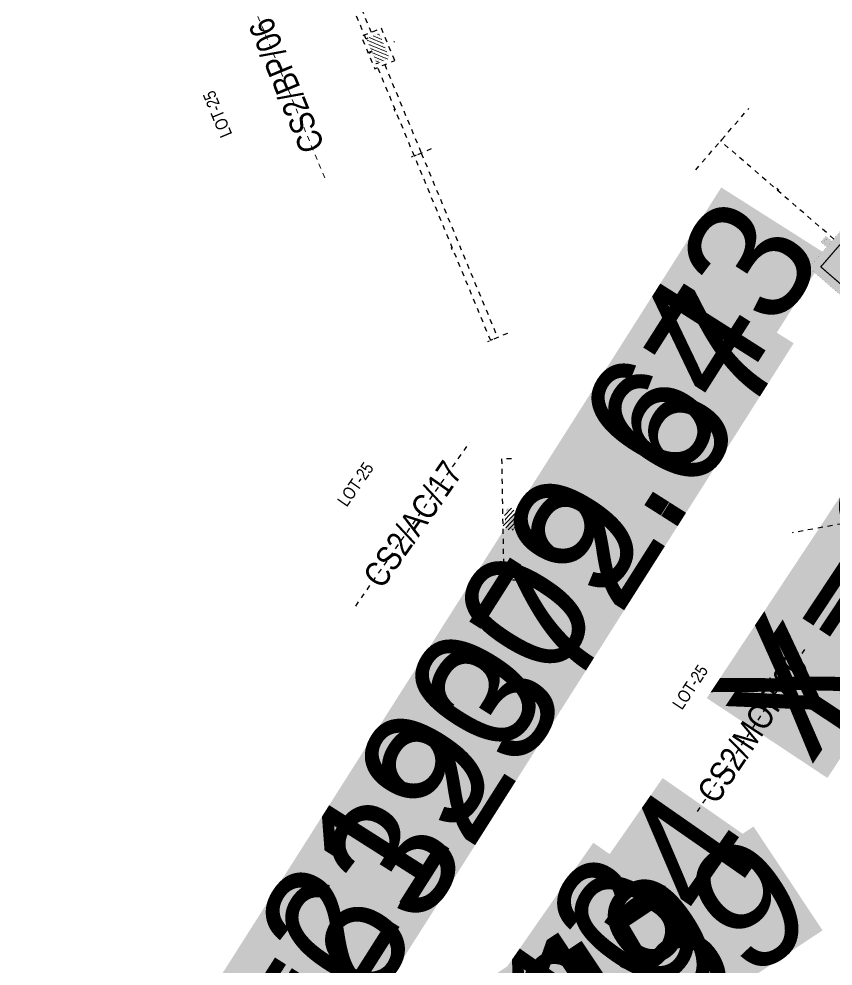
# Model space of a CAD drawing. Extents: x 218857 to 219044, y 632203 to 632441.
# Drawn here: x 219004.18 to 219020.5, y 632377 to 632395.98 of the extents above; entities that cross this region are included whole.
import ezdxf
from ezdxf.enums import TextEntityAlignment as Align

# ---------------------------------------------------------------- set-up
doc = ezdxf.new("R2018")
doc.units = 0
doc.header["$MEASUREMENT"] = 0
doc.linetypes.add('ACAD_ISO03W100', pattern=[30, 12, -18])
doc.linetypes.add('TRAZOS', pattern=[19.049999999999997, 12.7, -6.35])
doc.layers.get('0').update_dxf_attribs({"color": 4})
doc.layers.get('Defpoints').update_dxf_attribs({"color": 3, "lineweight": 30})
doc.layers.add('PC_T7200_002_SG-GRAL-HIDDEN DATA', color=150, linetype='TRAZOS', true_color=0x007fff, plot=False)
for name, color, linetype, true_color in [('PC_T7200_522_SG-LOT 25-AXLE COUNTER', 7, 'Continuous', 0xff0002), ('PC_T7200_523_SG-LOT 25-POINT MACHINE', 7, 'Continuous', 0xff0003), ('PC_T7200_536_SG-LOT 25-BEACON BTZP-5252 PASIVAS', 7, 'Continuous', 0x0000fa)]:
    doc.layers.add(name, color=color, linetype=linetype, true_color=true_color)
doc.styles.add('ARIAL NARROW', font='ARIALN.TTF')
doc.styles.get("Standard").update_dxf_attribs({"font": 'arial.ttf'})
doc.dimstyles.new('1-10', dxfattribs={"dimscale": 10, "dimtxt": 0.0018, "dimasz": 0.001, "dimexe": 0.0005, "dimexo": 0.0005, "dimgap": 0.0008, "dimtad": 1, "dimzin": 1, "dimtxsty": 'ARIAL NARROW', "dimblk": 'ARCHTICK', "dimcen": 0.0015, "dimdle": 0.0005, "dimclrd": 256, "dimclre": 256, "dimclrt": 256, "dimazin": 0, "dimtfac": 1, "dimtmove": 0, "dimatfit": 3, "dimfxl": 0.004, "dimfxlon": 1, "dimtfill": 2, "dimtfillclr": 255, "dimlwd": -1, "dimlwe": -1, "dimarcsym": 0})
pattern_1 = [(45, (0, 0), (-0.04490128060534577, 0.04490128060534577), [])]

# ---------------------------------------------------------------- blocks, each defined once
blk = doc.blocks.new('_ArchTick')
at = {"color": 0, "linetype": 'ByBlock', "const_width": 0.15}
blk.add_lwpolyline([(-0.5, -0.5), (0.5, 0.5)], dxfattribs=at)
blk = doc.blocks.new('*D17')
at = {"layer": 'Defpoints', "color": 0, "linetype": 'TRAZOS', "ltscale": 0.005, "transparency": 16777216}
for p in [(-3.850000000006659, 0.1792081035105957), (-3.850000000006659, 0.1376971458810131), (-0.8500000000276775, 0.1376971458810131)]:
    blk.add_point(p, dxfattribs=at)
at = {"layer": 'PC_T7200_002_SG-GRAL-HIDDEN DATA', "ltscale": 0.005, "transparency": 16777216}
for p, q in [((-0.8450000000276775, 0.1376971458810131), (-3.855000000006659, 0.1376971458810131)), ((-3.850000000006659, 0.1742081035105957), (-3.850000000006659, 0.1326971458810131)), ((-0.8500000000276775, 0.1376971458810131), (-0.8500000000276775, 0.1426971458810131))]:
    blk.add_line(p, q, dxfattribs=at)
at = {"layer": 'PC_T7200_002_SG-GRAL-HIDDEN DATA', "linetype": 'TRAZOS', "ltscale": 0.005, "transparency": 16777216, "xscale": 0.01, "yscale": 0.01, "zscale": 0.01, "rotation": 180}
blk.add_blockref('_ArchTick', (-3.850000000006659, 0.1376971458810131), dxfattribs=at)
at = {"layer": 'PC_T7200_002_SG-GRAL-HIDDEN DATA', "linetype": 'TRAZOS', "ltscale": 0.005, "transparency": 16777216, "xscale": 0.01, "yscale": 0.01, "zscale": 0.01}
blk.add_blockref('_ArchTick', (-0.8500000000276775, 0.1376971458810131), dxfattribs=at)
at = {"layer": 'PC_T7200_002_SG-GRAL-HIDDEN DATA', "linetype": 'TRAZOS', "ltscale": 0.005, "transparency": 16777216, "insert": (-2.350000000017168, 0.1565143355126638), "char_height": 0.018, "attachment_point": 5, "style": 'ARIAL NARROW', "bg_fill": 1, "box_fill_scale": 1.25, "bg_fill_color": 255, "bg_fill_transparency": 0}
blk.add_mtext('3,00', dxfattribs=at)
blk = doc.blocks.new('*U58')
at = {"style": 'ARIAL NARROW'}
for tag, height, flags, p in [('AT016', 0.25, 9, (-0.3973097113304178, 5.810324349221553)), ('AT015', 0.25, 9, (-0.3973097113463384, 5.410324349221554)), ('AT008', 0.25, 9, (-0.3973097113622597, 5.010324349221554)), ('AT004', 0.25, 9, (-0.3973097113781801, 4.610324349221555)), ('AT000', 0.25, 8, (-0.397309711394101, 4.210324349221553)), ('AT003', 0.25, 8, (-0.3973097114100218, 3.810324349221555)), ('AT001', 0.4999999999999999, 8, (-0.3973533447473593, 2.310324349221556)), ('GIS01', 0.25, 9, (-0.3973533447286586, 1.610324349221556)), ('GIS02', 0.25, 9, (-0.3973533447445794, 1.210324349221557)), ('GIS03', 0.25, 9, (-0.3973533447605003, 0.8103243492215565)), ('GIS04', 0.25, 9, (-0.397353344776421, 0.410324349221557)), ('GIS05', 0.25, 9, (-0.3973533447923417, 0.01032434922155672)), ('GIS06', 0.25, 9, (-0.3973533448082626, -0.3896756507784427)), ('GIS07', 0.25, 9, (-0.3973533448241834, -0.7896756507784432)), ('GIS08', 0.25, 9, (-0.3973533448401041, -1.189675650778442)), ('GIS09', 0.25, 9, (-0.3973533448560249, -1.589675650778443)), ('GIS10', 0.25, 9, (-0.3973533448719456, -1.989675650778443))]:
    blk.add_attdef(tag, text='', height=height, rotation=359.9999999977196, dxfattribs=dict(at, flags=flags)).set_placement(p, align=Align.MIDDLE_CENTER)
at = {"lineweight": 30, "flags": 104}
for tag, p in [('X=INSERTIONPOINT', (-5.388356778273135, 3.444857091575733)), ('Y=INSERTIONPOINT', (-5.388144613430087, 3.044857091575723))]:
    blk.add_attdef(tag, text='', height=0.25, dxfattribs=at).set_placement(p, align=Align.MIDDLE_CENTER)
at = {"style": 'ARIAL NARROW', "flags": 9}
for tag, rotation, p in [('AT006', 359.9999999977196, (2.602646655299203, 2.310324349102151)), ('AT005', 359.9999999977196, (5.602646655299203, 2.310324348982745)), ('AT007', 314.9999999977194, (8.391035002947518, 2.310324348871762))]:
    blk.add_attdef(tag, text='', height=0.25, rotation=rotation, dxfattribs=at).set_placement(p, align=Align.MIDDLE_LEFT)
blk = doc.blocks.new('*U66')
at = {"style": 'ARIAL NARROW'}
for tag, height, flags, p in [('AT016', 0.25, 9, (2.262087891713287, 1.362128510994557)), ('AT015', 0.25, 9, (2.262087891695103, 0.9621285109945572)), ('AT008', 0.25, 9, (2.262087891676919, 0.5621285109945569)), ('AT004', 0.25, 9, (2.262087891658735, 0.1621285109945574)), ('AT000', 0.25, 8, (2.262087891640552, -0.2378714890054434)), ('AT003', 0.25, 8, (2.262087891622368, -0.6378714890054427)), ('AT001', 0.5, 8, (2.262044258276544, -2.137871489005441)), ('GIS01', 0.25, 9, (2.262044258291284, -2.837871489005441)), ('GIS02', 0.25, 9, (2.2620442582731, -3.23787148900544)), ('GIS03', 0.25, 9, (2.262044258254917, -3.637871489005438)), ('GIS04', 0.25, 9, (2.262044258236733, -4.037871489005441)), ('GIS05', 0.25, 9, (2.262044258218549, -4.437871489005441)), ('GIS06', 0.25, 9, (2.262044258200365, -4.837871489005438)), ('GIS07', 0.25, 9, (2.262044258182181, -5.23787148900544)), ('GIS08', 0.25, 9, (2.262044258163997, -5.63787148900544)), ('GIS09', 0.25, 9, (2.262044258145814, -6.037871489005441)), ('GIS10', 0.25, 9, (2.26204425812763, -6.437871489005441))]:
    blk.add_attdef(tag, text='', height=height, rotation=359.9999999973954, dxfattribs=dict(at, flags=flags)).set_placement(p, align=Align.MIDDLE_CENTER)
at = {"lineweight": 30, "flags": 104}
for tag, p in [('X=INSERTIONPOINT', (-2.728959175242814, -1.003338746623027)), ('Y=INSERTIONPOINT', (-2.728747010402029, -1.403338746623037))]:
    blk.add_attdef(tag, text='', height=0.25, dxfattribs=at).set_placement(p, align=Align.MIDDLE_CENTER)
at = {"style": 'ARIAL NARROW', "flags": 9}
for tag, rotation, p in [('AT006', 359.9999999973954, (5.262044258323106, -2.137871489141819)), ('AT005', 359.9999999973954, (8.262044258323106, -2.137871489278198)), ('AT007', 314.9999999973953, (11.05043260597142, -2.137871489404957))]:
    blk.add_attdef(tag, text='', height=0.25, rotation=rotation, dxfattribs=at).set_placement(p, align=Align.MIDDLE_LEFT)
blk = doc.blocks.new('*D9')
at = {"layer": 'Defpoints', "color": 0, "linetype": 'TRAZOS', "ltscale": 0.005, "transparency": 16777216}
for p in [(-1.220024815875804, 0.05799999999999272), (-1.220024815875804, 0.05799999999999272), (-0.2200000000011642, 0.05799999999999272)]:
    blk.add_point(p, dxfattribs=at)
at = {"layer": 'PC_T7200_002_SG-GRAL-HIDDEN DATA', "ltscale": 0.005, "transparency": 16777216}
for p, q in [((-0.2150000000011641, 0.05799999999999272), (-1.225024815875804, 0.05799999999999272)), ((-1.220024815875804, 0.05799999999999273), (-1.220024815875804, 0.06299999999999273)), ((-0.2200000000011642, 0.05799999999999273), (-0.2200000000011642, 0.06299999999999273))]:
    blk.add_line(p, q, dxfattribs=at)
at = {"layer": 'PC_T7200_002_SG-GRAL-HIDDEN DATA', "linetype": 'TRAZOS', "ltscale": 0.005, "transparency": 16777216, "xscale": 0.01, "yscale": 0.01, "zscale": 0.01, "rotation": 180}
blk.add_blockref('_ArchTick', (-1.220024815875804, 0.05799999999999272), dxfattribs=at)
at = {"layer": 'PC_T7200_002_SG-GRAL-HIDDEN DATA', "linetype": 'TRAZOS', "ltscale": 0.005, "transparency": 16777216, "xscale": 0.01, "yscale": 0.01, "zscale": 0.01}
blk.add_blockref('_ArchTick', (-0.2200000000011642, 0.05799999999999272), dxfattribs=at)
at = {"layer": 'PC_T7200_002_SG-GRAL-HIDDEN DATA', "linetype": 'TRAZOS', "ltscale": 0.005, "transparency": 16777216, "insert": (-0.7200124079384841, 0.07681718963164347), "char_height": 0.018, "attachment_point": 5, "style": 'ARIAL NARROW', "bg_fill": 1, "box_fill_scale": 1.1, "bg_fill_color": 255, "bg_fill_transparency": 0}
blk.add_mtext('1,00', dxfattribs=at)
blk = doc.blocks.new('*D10')
at = {"layer": 'Defpoints', "color": 0, "linetype": 'TRAZOS', "ltscale": 0.005, "transparency": 16777216}
for p in [(0.2200000000011642, 0.05799999999999272), (1.219975184124195, 0.05799999999999107), (1.219975184124195, 0.05799999999999107)]:
    blk.add_point(p, dxfattribs=at)
at = {"layer": 'PC_T7200_002_SG-GRAL-HIDDEN DATA', "ltscale": 0.005, "transparency": 16777216}
for p, q in [((0.2150000000011641, 0.05799999999999107), (1.224975184124195, 0.05799999999999107)), ((0.2200000000011642, 0.05799999999999438), (0.2200000000011642, 0.06299999999999438)), ((1.219975184124195, 0.05799999999999107), (1.219975184124195, 0.06299999999999106))]:
    blk.add_line(p, q, dxfattribs=at)
at = {"layer": 'PC_T7200_002_SG-GRAL-HIDDEN DATA', "linetype": 'TRAZOS', "ltscale": 0.005, "transparency": 16777216, "xscale": 0.01, "yscale": 0.01, "zscale": 0.01, "rotation": 180}
blk.add_blockref('_ArchTick', (0.2200000000011642, 0.05799999999999107), dxfattribs=at)
at = {"layer": 'PC_T7200_002_SG-GRAL-HIDDEN DATA', "linetype": 'TRAZOS', "ltscale": 0.005, "transparency": 16777216, "xscale": 0.01, "yscale": 0.01, "zscale": 0.01}
blk.add_blockref('_ArchTick', (1.219975184124195, 0.05799999999999107), dxfattribs=at)
at = {"layer": 'PC_T7200_002_SG-GRAL-HIDDEN DATA', "linetype": 'TRAZOS', "ltscale": 0.005, "transparency": 16777216, "insert": (0.7199875920626797, 0.07681718963164182), "char_height": 0.018, "attachment_point": 5, "style": 'ARIAL NARROW', "bg_fill": 1, "box_fill_scale": 1.1, "bg_fill_color": 255, "bg_fill_transparency": 0}
blk.add_mtext('1,00', dxfattribs=at)
blk = doc.blocks.new('*D22')
at = {"layer": 'Defpoints', "color": 0, "linetype": 'TRAZOS', "ltscale": 0.005, "transparency": 16777216}
for p in [(-6.269999999999982, 0), (-2.269999999999982, 0.15), (-2.269999999999982, 0)]:
    blk.add_point(p, dxfattribs=at)
at = {"layer": 'PC_T7200_002_SG-GRAL-HIDDEN DATA', "ltscale": 0.005, "transparency": 16777216}
for p, q in [((-6.274999999999982, 0.15), (-2.264999999999982, 0.15)), ((-6.269999999999982, 0.11), (-6.269999999999982, 0.155)), ((-2.269999999999982, 0.11), (-2.269999999999982, 0.155))]:
    blk.add_line(p, q, dxfattribs=at)
at = {"layer": 'PC_T7200_002_SG-GRAL-HIDDEN DATA', "linetype": 'TRAZOS', "ltscale": 0.005, "transparency": 16777216, "xscale": 0.01, "yscale": 0.01, "zscale": 0.01, "rotation": 180}
blk.add_blockref('_ArchTick', (-6.269999999999982, 0.15), dxfattribs=at)
at = {"layer": 'PC_T7200_002_SG-GRAL-HIDDEN DATA', "linetype": 'TRAZOS', "ltscale": 0.005, "transparency": 16777216, "xscale": 0.01, "yscale": 0.01, "zscale": 0.01}
blk.add_blockref('_ArchTick', (-2.269999999999982, 0.15), dxfattribs=at)
at = {"layer": 'PC_T7200_002_SG-GRAL-HIDDEN DATA', "linetype": 'TRAZOS', "ltscale": 0.005, "transparency": 16777216, "insert": (-4.269999999999982, 0.1688171896316507), "char_height": 0.018, "attachment_point": 5, "style": 'ARIAL NARROW', "bg_fill": 1, "box_fill_scale": 1.1, "bg_fill_color": 255, "bg_fill_transparency": 0}
blk.add_mtext('4,00', dxfattribs=at)
blk = doc.blocks.new('*D24')
at = {"layer": 'Defpoints', "color": 0, "linetype": 'TRAZOS', "ltscale": 0.005, "transparency": 16777216}
for p in [(-2.269999999999982, 0), (-0.269999999999925, 0.15), (-0.269999999999925, 0)]:
    blk.add_point(p, dxfattribs=at)
at = {"layer": 'PC_T7200_002_SG-GRAL-HIDDEN DATA', "ltscale": 0.005, "transparency": 16777216}
for p, q in [((-2.274999999999982, 0.15), (-0.264999999999925, 0.15)), ((-2.269999999999982, 0.11), (-2.269999999999982, 0.155)), ((-0.269999999999925, 0.11), (-0.269999999999925, 0.155))]:
    blk.add_line(p, q, dxfattribs=at)
at = {"layer": 'PC_T7200_002_SG-GRAL-HIDDEN DATA', "linetype": 'TRAZOS', "ltscale": 0.005, "transparency": 16777216, "xscale": 0.01, "yscale": 0.01, "zscale": 0.01, "rotation": 180}
blk.add_blockref('_ArchTick', (-2.269999999999982, 0.15), dxfattribs=at)
at = {"layer": 'PC_T7200_002_SG-GRAL-HIDDEN DATA', "linetype": 'TRAZOS', "ltscale": 0.005, "transparency": 16777216, "xscale": 0.01, "yscale": 0.01, "zscale": 0.01}
blk.add_blockref('_ArchTick', (-0.269999999999925, 0.15), dxfattribs=at)
at = {"layer": 'PC_T7200_002_SG-GRAL-HIDDEN DATA', "linetype": 'TRAZOS', "ltscale": 0.005, "transparency": 16777216, "insert": (-1.269999999999953, 0.1688171896316507), "char_height": 0.018, "attachment_point": 5, "style": 'ARIAL NARROW', "bg_fill": 1, "box_fill_scale": 1.1, "bg_fill_color": 255, "bg_fill_transparency": 0}
blk.add_mtext('2,00', dxfattribs=at)
blk = doc.blocks.new('*D25')
at = {"layer": 'Defpoints', "color": 0, "linetype": 'TRAZOS', "ltscale": 0.005, "transparency": 16777216}
for p in [(0.2700000000000387, 0), (2.269999999999982, 0.15), (2.269999999999982, 0)]:
    blk.add_point(p, dxfattribs=at)
at = {"layer": 'PC_T7200_002_SG-GRAL-HIDDEN DATA', "ltscale": 0.005, "transparency": 16777216}
for p, q in [((0.2650000000000386, 0.15), (2.274999999999982, 0.15)), ((0.2700000000000387, 0.11), (0.2700000000000387, 0.155)), ((2.269999999999982, 0.11), (2.269999999999982, 0.155))]:
    blk.add_line(p, q, dxfattribs=at)
at = {"layer": 'PC_T7200_002_SG-GRAL-HIDDEN DATA', "linetype": 'TRAZOS', "ltscale": 0.005, "transparency": 16777216, "xscale": 0.01, "yscale": 0.01, "zscale": 0.01, "rotation": 180}
blk.add_blockref('_ArchTick', (0.2700000000000387, 0.15), dxfattribs=at)
at = {"layer": 'PC_T7200_002_SG-GRAL-HIDDEN DATA', "linetype": 'TRAZOS', "ltscale": 0.005, "transparency": 16777216, "xscale": 0.01, "yscale": 0.01, "zscale": 0.01}
blk.add_blockref('_ArchTick', (2.269999999999982, 0.15), dxfattribs=at)
at = {"layer": 'PC_T7200_002_SG-GRAL-HIDDEN DATA', "linetype": 'TRAZOS', "ltscale": 0.005, "transparency": 16777216, "insert": (1.27000000000001, 0.1688171896316507), "char_height": 0.018, "attachment_point": 5, "style": 'ARIAL NARROW', "bg_fill": 1, "box_fill_scale": 1.1, "bg_fill_color": 255, "bg_fill_transparency": 0}
blk.add_mtext('2,00', dxfattribs=at)
blk = doc.blocks.new('*D23')
at = {"layer": 'Defpoints', "color": 0, "linetype": 'TRAZOS', "ltscale": 0.005, "transparency": 16777216}
for p in [(2.269999999999982, 0), (6.269999999999982, 0.15), (6.269999999999982, 0)]:
    blk.add_point(p, dxfattribs=at)
at = {"layer": 'PC_T7200_002_SG-GRAL-HIDDEN DATA', "ltscale": 0.005, "transparency": 16777216}
for p, q in [((2.264999999999982, 0.15), (6.274999999999982, 0.15)), ((2.269999999999982, 0.11), (2.269999999999982, 0.155)), ((6.269999999999982, 0.11), (6.269999999999982, 0.155))]:
    blk.add_line(p, q, dxfattribs=at)
at = {"layer": 'PC_T7200_002_SG-GRAL-HIDDEN DATA', "linetype": 'TRAZOS', "ltscale": 0.005, "transparency": 16777216, "xscale": 0.01, "yscale": 0.01, "zscale": 0.01, "rotation": 180}
blk.add_blockref('_ArchTick', (2.269999999999982, 0.15), dxfattribs=at)
at = {"layer": 'PC_T7200_002_SG-GRAL-HIDDEN DATA', "linetype": 'TRAZOS', "ltscale": 0.005, "transparency": 16777216, "xscale": 0.01, "yscale": 0.01, "zscale": 0.01}
blk.add_blockref('_ArchTick', (6.269999999999982, 0.15), dxfattribs=at)
at = {"layer": 'PC_T7200_002_SG-GRAL-HIDDEN DATA', "linetype": 'TRAZOS', "ltscale": 0.005, "transparency": 16777216, "insert": (4.269999999999982, 0.1688171896316507), "char_height": 0.018, "attachment_point": 5, "style": 'ARIAL NARROW', "bg_fill": 1, "box_fill_scale": 1.1, "bg_fill_color": 255, "bg_fill_transparency": 0}
blk.add_mtext('4,00', dxfattribs=at)
blk = doc.blocks.new('*D26')
at = {"layer": 'Defpoints', "color": 0, "linetype": 'TRAZOS', "ltscale": 0.005, "transparency": 16777216}
for p in [(2.842170943040402e-14, 0.2175000000000012), (2.842170943040405e-14, 0.2175000000000012), (5.684341886080804e-14, 0.1375000000000029)]:
    blk.add_point(p, dxfattribs=at)
at = {"layer": 'PC_T7200_002_SG-GRAL-HIDDEN DATA', "ltscale": 0.005, "transparency": 16777216}
for p, q in [((2.842198698616017e-14, 0.2175000000000012), (-0.004999999999971579, 0.2175000000000012)), ((2.844058322182267e-14, 0.1325000000000029), (2.842059920737942e-14, 0.2225000000000013)), ((2.843888319281618e-14, 0.1375000000000029), (-0.004999999999971562, 0.1375000000000029))]:
    blk.add_line(p, q, dxfattribs=at)
at = {"layer": 'PC_T7200_002_SG-GRAL-HIDDEN DATA', "linetype": 'TRAZOS', "ltscale": 0.005, "transparency": 16777216, "xscale": 0.01, "yscale": 0.01, "zscale": 0.01}
for p, rotation in [((2.842170943040405e-14, 0.2175000000000012), 90), ((2.843947299879804e-14, 0.1375000000000029), 270)]:
    blk.add_blockref('_ArchTick', p, dxfattribs=dict(at, rotation=rotation))
at = {"layer": 'PC_T7200_002_SG-GRAL-HIDDEN DATA', "linetype": 'TRAZOS', "ltscale": 0.005, "transparency": 16777216, "insert": (-0.01881718963162227, 0.177500000000002), "char_height": 0.018, "attachment_point": 5, "rotation": 90, "style": 'ARIAL NARROW', "bg_fill": 1, "box_fill_scale": 1.1, "bg_fill_color": 255, "bg_fill_transparency": 0}
blk.add_mtext('0,08', dxfattribs=at)
blk = doc.blocks.new('*U187')
at = {"lineweight": 13, "style": 'ARIAL NARROW'}
for tag, flags, p in [('AT023', 9, (0.01331134688551039, 5.079309750424028)), ('AT008', 9, (0.01331134688551039, 4.679309750424029)), ('AT004', 9, (0.01331134688551039, 4.279309750424028)), ('AT000', 8, (0.01331134688551039, 3.879309750424028)), ('AT003', 8, (0.01331134688551039, 3.479309750424028)), ('GIS01', 9, (0.01326771365443769, 1.279309750424029)), ('GIS02', 9, (0.01326771365443769, 0.8793097504240295)), ('GIS03', 9, (0.01326771365443769, 0.4793097504240296)), ('GIS04', 9, (0.01326771365443769, 0.07930975042402966)), ('GIS05', 9, (0.01326771365443769, -0.3206902495759705)), ('GIS06', 9, (0.01326771365443769, -0.7206902495759704)), ('GIS07', 9, (0.01326771365443769, -1.120690249575971)), ('GIS08', 9, (0.01326771365443769, -1.52069024957597)), ('GIS09', 9, (0.01326771365443769, -1.920690249575971)), ('GIS10', 9, (0.01326771365443769, -2.320690249575971))]:
    blk.add_attdef(tag, text='', height=0.25, dxfattribs=dict(at, flags=flags)).set_placement(p, align=Align.MIDDLE_CENTER)
at = {"lineweight": 13, "flags": 104}
for tag, p in [('X=INSERTIONPOINT', (0.01331134688551039, 3.079309750424029)), ('Y=INSERTIONPOINT', (0.01326771365443769, 2.679309750424029))]:
    blk.add_attdef(tag, text='', height=0.25, dxfattribs=at).set_placement(p, align=Align.MIDDLE_CENTER)
at = {"lineweight": 13, "style": 'ARIAL NARROW', "flags": 8}
blk.add_attdef('AT001', text='', height=0.4999999999999979, rotation=359.9999999733196, dxfattribs=at).set_placement((0.01326771260669979, 1.979309750132991), align=Align.MIDDLE_CENTER)
at = {"lineweight": 13, "style": 'ARIAL NARROW', "flags": 9}
for tag, p in [('AT006', (3.013267713654438, 1.979309750424029)), ('AT005', (6.013267713654438, 1.979309750424029))]:
    blk.add_attdef(tag, text='', height=0.25, dxfattribs=at).set_placement(p, align=Align.MIDDLE_LEFT)
blk.add_attdef('AT007', text='', height=0.25, rotation=314.9999999999999, dxfattribs=at).set_placement((8.801656061302756, 1.979309750424029), align=Align.MIDDLE_LEFT)
blk = doc.blocks.new('PC_T7200_(CAFS)_M1')
at = {"true_color": 0xffffff}
h = blk.add_hatch(color=7, dxfattribs=at)
h.dxf.hatch_style = 1
h.paths.add_polyline_path([(-1.006250000006744, 0.07812500000181899), (-0.8500000000280323, 0.07812500000181899), (-0.8500000000280323, -0.07812499999350564), (-1.006250000006744, -0.07812499999350564)])
h.paths.add_polyline_path([(-0.8500000000066592, -0.6249999999891287), (0.8500000000411063, -0.6249999999891287), (0.8500000000066734, 0.6249999999891287), (-0.8500000000411063, 0.6249999999891287)])
at = {"color": 0, "flags": 128}
for points, const_width in [([(-0.8500000000066592, -0.6249999999891287), (0.8500000000411063, -0.6249999999891287), (0.8500000000066734, 0.6249999999891287), (-0.8500000000411063, 0.6249999999891287)], 0.001), ([(-0.680000000011344, -0.4549999999891287), (0.6800000000364235, -0.4549999999891287), (0.6800000000113563, 0.4549999999891288), (-0.6800000000364212, 0.4549999999891287)], 0.025), ([(-1.006250000006744, 0.07812500000181899), (-0.8500000000280323, 0.07812500000181899), (-0.8500000000280323, -0.07812499999350564), (-1.006250000006744, -0.07812499999350564)], 0.001)]:
    blk.add_lwpolyline(points, close=True, dxfattribs=dict(at, const_width=const_width))
at = {"color": 0, "const_width": 0.001, "flags": 128}
blk.add_lwpolyline([(-0.9281322721986263, 0.0416666660025502, 22918.31179054115), (-0.9281249999934431, 0.04166666663716989)], format="xyb", close=True, dxfattribs=at)
at = {"layer": 'PC_T7200_002_SG-GRAL-HIDDEN DATA', "linetype": 'TRAZOS', "ltscale": 0.005}
blk.add_lwpolyline([(-3.850000000006659, -0.6249999999891287), (-3.850000000006659, 1.000000000004157)], dxfattribs=at)
dim = blk.add_linear_dim(base=(-3.850000000006659, 0.1376971458810131), p1=(-0.8500000000276775, 0.1376971458810131), p2=(-3.850000000006659, 0.1792081035105957), dimstyle='1-10', dxfattribs=at)
dim.commit()
dim.dimension.update_dxf_attribs({"geometry": '*D17', "text_midpoint": (-2.350000000017168, 0.1565143355126638)})
blk = doc.blocks.new('*U62')
at = {"color": 0}
blk.add_blockref('PC_T7200_(CAFS)_M1', (0, 0), dxfattribs=at)
at = {"lineweight": 30, "flags": 24}
for tag, p in [('X=INSERTIONPOINT', (-2.277118080490585, 3.03088825739449)), ('Y=INSERTIONPOINT', (-1.879317159691305, 3.072774165706297))]:
    blk.add_attdef(tag, text='', height=0.25, rotation=96.01698350277331, dxfattribs=at).set_placement(p, align=Align.MIDDLE_CENTER)
at = {"style": 'ARIAL NARROW', "flags": 9}
for tag, rotation, p in [('AT007', 51.01698350277323, (-2.104401006787482, 11.88612239500356)), ('AT005', 96.0169835027733, (-1.812113069827161, 9.113095648070091)), ('AT006', 96.0169835027733, (-1.497643311114928, 6.129623045404622))]:
    blk.add_attdef(tag, text='', height=0.25, rotation=rotation, dxfattribs=at).set_placement(p, align=Align.MIDDLE_LEFT)
at = {"style": 'ARIAL NARROW'}
for tag, height, flags, p in [('GIS10', 0.25, 9, (3.093137178084477, 3.596890430226683)), ('AT001', 0.5, 8, (-1.183173552397816, 3.146150442692845)), ('GIS06', 0.25, 9, (1.501951789996226, 3.42917322558016)), ('GIS07', 0.25, 9, (1.899748137018288, 3.471102526741791)), ('GIS08', 0.25, 9, (2.29754448404035, 3.513031827903421)), ('GIS09', 0.25, 9, (2.695340831062413, 3.554961129065053)), ('GIS01', 0.25, 9, (-0.4870299451140867, 3.219526719772005)), ('GIS02', 0.25, 9, (-0.08923359809202458, 3.261456020933636)), ('GIS03', 0.25, 9, (0.3085627489300383, 3.303385322095267)), ('GIS04', 0.25, 9, (0.7063590959521006, 3.345314623256898)), ('GIS05', 0.25, 9, (1.104155442974164, 3.387243924418529)), ('AT015', 0.25, 9, (-4.266099815600896, 2.821241751586335)), ('AT008', 0.25, 9, (-3.868303468578834, 2.863171052747966)), ('AT004', 0.25, 9, (-3.470507121556772, 2.905100353909597)), ('AT000', 0.25, 8, (-3.07271077453471, 2.947029655071227)), ('AT003', 0.25, 8, (-2.674914427512648, 2.988958956232858)), ('AT016', 0.25, 9, (-4.663896162622959, 2.779312450424703))]:
    blk.add_attdef(tag, text='', height=height, rotation=96.0169835027733, dxfattribs=dict(at, flags=flags)).set_placement(p, align=Align.MIDDLE_CENTER)
blk = doc.blocks.new('*U48')
at = {"layer": 'PC_T7200_002_SG-GRAL-HIDDEN DATA', "linetype": 'TRAZOS', "ltscale": 0.005}
blk.add_line((-1.314959451521935, 3.854655420829903), (1.577508912650197, 1.091753547388974), dxfattribs=at)
at = {"color": 0, "xscale": -1}
blk.add_blockref('PC_T7200_(CAFS)_M1', (-3.443290097493446e-11, 0), dxfattribs=at)
at = {"style": 'ARIAL NARROW'}
for tag, height, flags, p in [('AT016', 0.25, 9, (2.548845421760068, 5.004084164176083)), ('AT015', 0.25, 9, (2.272555234415976, 4.714837327758872)), ('AT008', 0.25, 9, (1.996265047071883, 4.425590491341657)), ('AT004', 0.25, 9, (1.71997485972779, 4.136343654924445)), ('AT000', 0.25, 8, (1.443684672383697, 3.847096818507232)), ('AT003', 0.25, 8, (1.167394485039604, 3.557849982090019)), ('AT001', 0.4999999999999999, 8, (0.1312747305304607, 2.4732044841416)), ('GIS01', 0.25, 9, (-0.3522330972880322, 1.967022520379315)), ('GIS02', 0.25, 9, (-0.6285232846321247, 1.677775683962103)), ('GIS03', 0.25, 9, (-0.9048134719762178, 1.388528847544889)), ('GIS04', 0.25, 9, (-1.18110365932031, 1.099282011127676)), ('GIS05', 0.25, 9, (-1.457393846664403, 0.810035174710463)), ('GIS06', 0.25, 9, (-1.733684034008496, 0.5207883382932502)), ('GIS07', 0.25, 9, (-2.009974221352589, 0.2315415018760368)), ('GIS08', 0.25, 9, (-2.286264408696681, -0.05770533454117593)), ('GIS09', 0.25, 9, (-2.562554596040775, -0.3469521709583895)), ('GIS10', 0.25, 9, (-2.838844783384867, -0.6361990073756029))]:
    blk.add_attdef(tag, text='', height=height, rotation=316.3124365580136, dxfattribs=dict(at, flags=flags)).set_placement(p, align=Align.MIDDLE_CENTER)
at = {"lineweight": 30, "flags": 56}
for tag, p in [('X=INSERTIONPOINT', (0.8911042976955117, 3.268603145672806)), ('Y=INSERTIONPOINT', (0.6147825584162927, 2.979386447839562))]:
    blk.add_attdef(tag, text='', height=0.25, rotation=316.3124365580136, dxfattribs=at).set_placement(p, align=Align.MIDDLE_CENTER)
at = {"style": 'ARIAL NARROW', "flags": 9}
for tag, rotation, p in [('AT006', 316.3124365580136, (2.300626003693229, 0.4010280790287417)), ('AT005', 316.3124365580136, (4.469977276822328, -1.671148326051954)), ('AT007', 271.3124365580135, (6.486308547472069, -3.597159173451552))]:
    blk.add_attdef(tag, text='', height=0.25, rotation=rotation, dxfattribs=at).set_placement(p, align=Align.MIDDLE_LEFT)
blk = doc.blocks.new('PC_T7200_(CAFS)_P1')
at = {"lineweight": 0}
h = blk.add_hatch(dxfattribs=at)
h.set_pattern_fill('ANSI31', color=256, scale=0.02)
h.set_pattern_definition(pattern_1)
edge = h.paths.add_edge_path()
edge.add_line((-0.2200000000011642, 0.05799999999999272), (-0.2200000000011642, 0.150749987067627))
edge.add_arc((-0.2000747624312768, 0.1507499870918174), 0.01992523756988734, 134.8360176547205, 180.0000000695605, ccw=False)
edge.add_line((-0.214123651443515, 0.1648795238760954), (-0.1594869286345784, 0.2192043941067254))
edge.add_arc((-0.1454380397448777, 0.2050748573540543), 0.01992523746107528, 89.99999988377391, 134.8360174689338, ccw=False)
edge.add_line((-0.1454380397044588, 0.2250000948151296), (-0.1398878562322352, 0.2250000000530576))
edge.add_line((-0.1398878562322352, 0.2250000000530576), (-0.139999999984866, 0.2679999999999723))
edge.add_line((-0.139999999984866, 0.2679999999999723), (-0.0801121438271366, 0.2679999999999723))
edge.add_line((-0.0801121438271366, 0.2679999999999723), (-0.0801121438271366, 0.2250000000530576))
edge.add_line((-0.0801121438271366, 0.2250000000530576), (0.08011214373982511, 0.2250000000530576))
edge.add_line((0.08011214373982511, 0.2250000000530576), (0.07999999998719431, 0.2679999999999723))
edge.add_line((0.07999999998719431, 0.2679999999999723), (0.1398878561449237, 0.2679999999999723))
edge.add_line((0.1398878561449237, 0.2679999999999723), (0.1398878561449237, 0.2250000000530576))
edge.add_line((0.1398878561449237, 0.2250000000530576), (0.1454380397044588, 0.2250000948151296))
edge.add_arc((0.1454380397303258, 0.2050748573893285), 0.01992523742580116, 45.16398248922161, 90.0000000743816, ccw=False)
edge.add_line((0.1594869286054745, 0.2192043941067254), (0.214123651443515, 0.1648795237596801))
edge.add_arc((0.2000747625712357, 0.1507499870336098), 0.01992523742992847, 9.78178036348254e-08, 45.163982512657924, ccw=False)
edge.add_line((0.2200000000011642, 0.150749987067627), (0.2200000000011642, 0.05799999999999272))
edge.add_line((0.2200000000011642, 0.05799999999999272), (0.1806871313310694, 0.05799999999999272))
edge.add_line((0.1806871313310694, 0.05799999999999272), (0.1806871313310694, 0))
edge.add_line((0.1806871313310694, 0), (-0.1806871313310694, 0))
edge.add_line((-0.1806871313310694, 0), (-0.1806871313310694, 0.05799999999999272))
edge.add_line((-0.1806871313310694, 0.05799999999999272), (-0.2200000000011642, 0.05799999999999272))
at = {"const_width": 0.001, "flags": 128}
for points in [[(-0.2200000000011642, 0.05799999999999272), (-0.2200000000011642, 0.150749987067627, -0.1996562915409382), (-0.214123651443515, 0.1648795238760954), (-0.1594869286345784, 0.2192043941067254, -0.1981686549439758), (-0.1454380397044588, 0.2250000948151296), (-0.1398878562322352, 0.2250000000530576), (-0.139999999984866, 0.2679999999999723), (-0.0801121438271366, 0.2679999999999723), (-0.0801121438271366, 0.2250000000530576), (0.08011214373982511, 0.2250000000530576), (0.07999999998719431, 0.2679999999999723), (0.1398878561449237, 0.2679999999999723), (0.1398878561449237, 0.2250000000530576), (0.1454380397044588, 0.2250000948151296, -0.1981686549439758), (0.1594869286054745, 0.2192043941067254), (0.214123651443515, 0.1648795237596801, -0.1996562915409381), (0.2200000000011642, 0.150749987067627), (0.2200000000011642, 0.05799999999999272), (0.1806871313310694, 0.05799999999999272), (0.1806871313310694, 0), (-0.1806871313310694, 0), (-0.1806871313310694, 0.05799999999999272)], [(-0.1135330315055325, 0.1938041272520742, 1), (-0.1045330315055326, 0.1938041272520742, 1)], [(0.1035215124529787, 0.1938041272520742, 1), (0.1125215124529786, 0.1938041272520742, 1)], [(-0.1949559752729255, 0.09139999999999998, 1), (-0.1859559752729256, 0.09139999999999998, 1)], [(0.1839329371969216, 0.09139999999999998, 1), (0.1929329371969215, 0.09139999999999998, 1)]]:
    blk.add_lwpolyline(points, format="xyb", close=True, dxfattribs=at)
blk.add_lwpolyline([(-0.206204032379901, 0.05799999999999272), (-0.206204032379901, 0.1450123670110202, -0.1996562915409382), (-0.2003276838222519, 0.1591419037030732), (-0.1537955675448757, 0.2054084264272547, -0.1981686549439758), (-0.1397466786147561, 0.2112041272520742), (0.1397466785856523, 0.2112041272520742, -0.1981686549439758), (0.1537955675157718, 0.2054084264272547), (0.2003276838222519, 0.1591419037030732, -0.1996562915409382), (0.2062040323507972, 0.1450123670110202), (0.2062040323507972, 0.05799999999999272)], format="xyb", dxfattribs=at)
for points in [[(-0.1398878562322352, 0.2250000000530576), (-0.0801121438271366, 0.2250000000530576)], [(0.1398878561449237, 0.2250000000530576), (0.08011214373982511, 0.2250000000530576)], [(0.1806871313310694, 0.05203820171300322), (-0.1806871313310694, 0.05203820171300322)], [(-0.1806871313310694, 0.03730017109774053), (0.1806871313310694, 0.03730017109774053)]]:
    blk.add_lwpolyline(points, dxfattribs=at)
at = {"layer": 'PC_T7200_002_SG-GRAL-HIDDEN DATA', "linetype": 'TRAZOS', "ltscale": 0.005, "flags": 128}
blk.add_lwpolyline([(1.219975184124195, 0), (1.219975184124196, 0.2679999999999723), (-1.220024815875804, 0.2679999999999723), (-1.220024815875804, 0)], dxfattribs=at)
at = {"layer": 'PC_T7200_002_SG-GRAL-HIDDEN DATA', "linetype": 'TRAZOS', "ltscale": 0.005}
for base, p1, p2, picture, middle in [((-1.220024815875804, 0.05799999999999272), (-0.2200000000011642, 0.05799999999999272), (-1.220024815875804, 0.05799999999999272), '*D9', (-0.7200124079384841, 0.07681718963164347)), ((1.219975184124195, 0.05799999999999107), (0.2200000000011642, 0.05799999999999272), (1.219975184124195, 0.05799999999999107), '*D10', (0.7199875920626797, 0.07681718963164182))]:
    dim = blk.add_linear_dim(base=base, p1=p1, p2=p2, dimstyle='1-10', dxfattribs=at)
    dim.commit()
    dim.dimension.update_dxf_attribs({"geometry": picture, "text_midpoint": middle})
blk = doc.blocks.new('*U120')
at = {"layer": 'PC_T7200_002_SG-GRAL-HIDDEN DATA', "linetype": 'TRAZOS', "ltscale": 0.005}
blk.add_line((1.681983107990549, -3.852656045208111), (-1.55853002831136, -1.507645466670187), dxfattribs=at)
at = {"color": 0, "xscale": -1, "rotation": 180}
blk.add_blockref('PC_T7200_(CAFS)_P1', (0, -0.6000000000000005), dxfattribs=at)
at = {"lineweight": 30, "flags": 37}
for tag, p in [('Y=INSERTIONPOINT', (-0.2900250469410948, -3.166227726384436)), ('X=INSERTIONPOINT', (-0.5245614533095045, -3.490253459917516))]:
    blk.add_attdef(tag, text='', height=0.25, rotation=144.1084670108305, dxfattribs=at).set_placement(p, align=Align.MIDDLE_CENTER)
at = {"style": 'ARIAL NARROW', "flags": 9}
for tag, rotation, p in [('AT007', 99.10846701083045, (-7.057995432029656, 2.472065154944534)), ('AT005', 144.1084670108306, (-4.799043164613269, 0.837365111867737)), ('AT006', 144.1084670108306, (-2.368658312386837, -0.9213928220357065))]:
    blk.add_attdef(tag, text='', height=0.25, rotation=rotation, dxfattribs=at).set_placement(p, align=Align.MIDDLE_LEFT)
at = {"style": 'ARIAL NARROW'}
for tag, height, flags, p in [('GIS10', 0.25, 9, (2.582612911767862, 0.8034008655854025)), ('GIS09', 0.25, 9, (2.34811185391407, 0.4793495519552111)), ('GIS08', 0.25, 9, (2.113610796060278, 0.1552982383250203)), ('GIS07', 0.25, 9, (1.879109738206486, -0.1687530753051703)), ('GIS06', 0.25, 9, (1.644608680352693, -0.4928043889353619)), ('GIS05', 0.25, 9, (1.4101076224989, -0.8168557025655516)), ('GIS04', 0.25, 9, (1.175606564645108, -1.140907016195743)), ('GIS03', 0.25, 9, (0.9411055067913154, -1.464958329825933)), ('GIS02', 0.25, 9, (0.7066044489375235, -1.789009643456125)), ('GIS01', 0.25, 9, (0.4721033910837308, -2.113060957086316)), ('AT001', 0.5, 8, (0.06172653983959397, -2.680150755939149)), ('AT003', 0.25, 8, (-0.7590625111632961, -3.814304773547706)), ('AT000', 0.25, 8, (-0.9935635690170891, -4.138356087177899)), ('AT004', 0.25, 9, (-1.228064626870881, -4.462407400808088)), ('AT008', 0.25, 9, (-1.462565684724674, -4.786458714438279)), ('AT018', 0.25, 9, (-1.697066742578466, -5.110510028068472))]:
    blk.add_attdef(tag, text='', height=height, rotation=144.1084670108306, dxfattribs=dict(at, flags=flags)).set_placement(p, align=Align.MIDDLE_CENTER)
blk = doc.blocks.new('PC_T7200_(CAFS)_BP')
at = {"lineweight": 0}
h = blk.add_hatch(dxfattribs=at)
h.set_pattern_fill('ANSI31', color=0, scale=0.02)
h.set_pattern_definition(pattern_1)
edge = h.paths.add_edge_path()
edge.add_arc((-0.2649999999999295, -0.1142502806666386), 0.004999999999995453, 180, 270)
edge.add_line((-0.2649999999999295, -0.119250280666634), (-0.2549999999999386, -0.119250280666634))
edge.add_arc((-0.2549999999999386, -0.1242502806666295), 0.004999999999995453, 0, 90, ccw=False)
edge.add_line((-0.2499999999999432, -0.1242502806666295), (-0.2499999999999432, -0.1324999999999932))
edge.add_arc((-0.2449999999999406, -0.1325000000000003), 0.00500000000000253, 179.9999999999183, 269.9999999999189)
edge.add_line((-0.2449999999999477, -0.1375000000000028), (0.2450000000000614, -0.1375000000000028))
edge.add_arc((0.2450000000000543, -0.1325000000000003), 0.00500000000000253, 270.0000000000811, 360.0000000000817)
edge.add_line((0.2500000000000568, -0.1324999999999932), (0.2500000000000568, -0.1242502806666295))
edge.add_arc((0.2550000000000523, -0.1242502806666295), 0.004999999999995453, 90, 180, ccw=False)
edge.add_line((0.2550000000000523, -0.119250280666634), (0.2650000000000432, -0.119250280666634))
edge.add_arc((0.2650000000000432, -0.1142502806666386), 0.004999999999995453, 270, 360)
edge.add_line((0.2700000000000387, -0.1142502806666386), (0.2700000000000387, 0.1142502806666386))
edge.add_arc((0.2650000000000432, 0.1142502806666386), 0.004999999999995453, 0, 90)
edge.add_line((0.2650000000000432, 0.119250280666634), (0.2550000000000523, 0.119250280666634))
edge.add_arc((0.2550000000000594, 0.1242502806666366), 0.005000000000002558, 179.9999999999186, 269.9999999999186, ccw=False)
edge.add_line((0.2500000000000568, 0.1242502806666437), (0.2500000000000568, 0.1325000000000074))
edge.add_arc((0.2450000000000614, 0.1325000000000074), 0.004999999999995425, 359.9999999999997, 450.0000000000003)
edge.add_line((0.2450000000000614, 0.1375000000000028), (-0.2449999999999477, 0.1375000000000028))
edge.add_arc((-0.2449999999999477, 0.1325000000000074), 0.004999999999995425, 89.99999999999967, 180.0000000000003)
edge.add_line((-0.2499999999999432, 0.1325000000000074), (-0.2499999999999432, 0.1242502806666437))
edge.add_arc((-0.2549999999999457, 0.1242502806666366), 0.005000000000002558, -89.99999999991849, 8.139977580867708e-11, ccw=False)
edge.add_line((-0.2549999999999386, 0.119250280666634), (-0.2649999999999295, 0.119250280666634))
edge.add_arc((-0.2649999999999295, 0.1142502806666386), 0.004999999999995453, 90, 180)
edge.add_line((-0.269999999999925, 0.1142502806666386), (-0.269999999999925, -0.1142502806666386))
at = {"color": 0, "const_width": 0.001, "flags": 128}
for points in [[(-0.269999999999925, -0.1142502806666386, 0.4142135623730955), (-0.2649999999999295, -0.119250280666634), (-0.2549999999999386, -0.119250280666634, -0.4142135623730955), (-0.2499999999999432, -0.1242502806666295), (-0.2499999999999432, -0.1324999999999932, 0.4142135623730972), (-0.2449999999999477, -0.1375000000000028), (0.2450000000000614, -0.1375000000000028, 0.4142135623730972), (0.2500000000000568, -0.1324999999999932), (0.2500000000000568, -0.1242502806666295, -0.4142135623730955), (0.2550000000000523, -0.119250280666634), (0.2650000000000432, -0.119250280666634, 0.4142135623730955), (0.2700000000000387, -0.1142502806666386), (0.2700000000000387, 0.1142502806666386, 0.4142135623730955), (0.2650000000000432, 0.119250280666634), (0.2550000000000523, 0.119250280666634, -0.4142135623730955), (0.2500000000000568, 0.1242502806666437), (0.2500000000000568, 0.1325000000000074, 0.4142135623730972), (0.2450000000000614, 0.1375000000000028), (-0.2449999999999477, 0.1375000000000028, 0.4142135623730972), (-0.2499999999999432, 0.1325000000000074), (-0.2499999999999432, 0.1242502806666437, -0.4142135623730955), (-0.2549999999999386, 0.119250280666634), (-0.2649999999999295, 0.119250280666634, 0.4142135623730955), (-0.269999999999925, 0.1142502806666386)], [(-0.1899999999999409, 0, 1), (-0.1699999999999591, 0, 1)], [(0.1700000000000728, 0, 1), (0.1900000000000546, 0, 1)]]:
    blk.add_lwpolyline(points, format="xyb", close=True, dxfattribs=at)
blk.add_lwpolyline([(-0.2175499999999602, 0.1000000000000085), (0.2175500000000739, 0.1000000000000085), (0.2175500000000739, -0.09999999999999432), (-0.2175499999999602, -0.09999999999999432)], close=True, dxfattribs=at)
at = {"layer": 'PC_T7200_002_SG-GRAL-HIDDEN DATA', "linetype": 'TRAZOS', "ltscale": 0.005}
for points in [[(-6.269999999999982, -0.2175000000000011), (-6.269999999999982, 0.2175000000000011)], [(-2.269999999999982, -0.2175000000000011), (-2.269999999999982, 0.2175000000000011)], [(2.269999999999982, -0.2175000000000011), (2.269999999999982, 0.2175000000000011)], [(6.269999999999982, -0.2175000000000011), (6.269999999999982, 0.2175000000000011)], [(-0.3499999999999659, 0), (-2.269999999999982, 0), (-6.269999999999982, 0)], [(0.3499999999999659, 0), (2.269999999999982, 0), (6.269999999999982, 0)]]:
    blk.add_lwpolyline(points, dxfattribs=at)
at = {"layer": 'PC_T7200_002_SG-GRAL-HIDDEN DATA', "linetype": 'TRAZOS', "ltscale": 0.005, "flags": 128}
blk.add_lwpolyline([(-0.3499999999999659, -0.2175000000000011), (0.3500000000000227, -0.2175000000000011), (0.3500000000000227, 0.2175000000000011), (-0.3499999999999659, 0.2175000000000011)], close=True, dxfattribs=at)
at = {"layer": 'PC_T7200_002_SG-GRAL-HIDDEN DATA', "linetype": 'TRAZOS', "ltscale": 0.005}
dim = blk.add_linear_dim(base=(2.842170943040405e-14, 0.2175000000000012), p1=(5.684341886080801e-14, 0.1375000000000028), p2=(2.842170943040401e-14, 0.2175000000000011), angle=90, dimstyle='1-10', dxfattribs=at)
dim.commit()
dim.dimension.update_dxf_attribs({"geometry": '*D26', "text_midpoint": (-0.01881718963162227, 0.177500000000002)})
for base, p1, p2, picture, middle in [((-2.269999999999982, 0.15), (-6.269999999999982, 0), (-2.269999999999982, 0), '*D22', (-4.269999999999982, 0.1688171896316507)), ((-0.269999999999925, 0.15), (-2.269999999999982, 0), (-0.269999999999925, 0), '*D24', (-1.269999999999953, 0.1688171896316507)), ((2.269999999999982, 0.15), (0.2700000000000387, 0), (2.269999999999982, 0), '*D25', (1.27000000000001, 0.1688171896316507)), ((6.269999999999982, 0.15), (2.269999999999982, 0), (6.269999999999982, 0), '*D23', (4.269999999999982, 0.1688171896316507))]:
    dim = blk.add_linear_dim(base=base, p1=p1, p2=p2, dimstyle='1-10', dxfattribs=at)
    dim.commit()
    dim.dimension.update_dxf_attribs({"geometry": picture, "text_midpoint": middle})
blk = doc.blocks.new('*U183')
at = {"layer": 'PC_T7200_002_SG-GRAL-HIDDEN DATA', "linetype": 'TRAZOS', "lineweight": 13, "ltscale": 0.005}
blk.add_line((-1.986732286345562, 1.979309750424029), (2.013267713654438, 1.979309750424029), dxfattribs=at)
at = {"layer": 'PC_T7200_002_SG-GRAL-HIDDEN DATA', "linetype": 'ACAD_ISO03W100', "lineweight": 13, "ltscale": 0.005}
for points in [[(-0.009999999999999787, -0.3500000000000227), (0.009999999999999787, -0.3500000000000227)], [(0, -0.3400000000000318), (0, -0.3600000000000136)]]:
    blk.add_lwpolyline(points, dxfattribs=at)
at = {"color": 0, "lineweight": 13}
blk.add_blockref('PC_T7200_(CAFS)_BP', (0, 0), dxfattribs=at)
at = {"lineweight": 13, "style": 'ARIAL NARROW'}
for tag, flags, p in [('AT023', 9, (0.01331134688551039, 5.079309750424028)), ('AT008', 9, (0.01331134688551039, 4.679309750424029)), ('AT004', 9, (0.01331134688551039, 4.279309750424028)), ('AT000', 8, (0.01331134688551039, 3.879309750424028)), ('AT003', 8, (0.01331134688551039, 3.479309750424028)), ('GIS01', 9, (0.01326771365443769, 1.279309750424029)), ('GIS02', 9, (0.01326771365443769, 0.8793097504240295)), ('GIS03', 9, (0.01326771365443769, 0.4793097504240296)), ('GIS04', 9, (0.01326771365443769, 0.07930975042402966)), ('GIS05', 9, (0.01326771365443769, -0.3206902495759705)), ('GIS06', 9, (0.01326771365443769, -0.7206902495759704)), ('GIS07', 9, (0.01326771365443769, -1.120690249575971)), ('GIS08', 9, (0.01326771365443769, -1.52069024957597)), ('GIS09', 9, (0.01326771365443769, -1.920690249575971)), ('GIS10', 9, (0.01326771365443769, -2.320690249575971))]:
    blk.add_attdef(tag, text='', height=0.25, dxfattribs=dict(at, flags=flags)).set_placement(p, align=Align.MIDDLE_CENTER)
at = {"lineweight": 13, "flags": 104}
for tag, p in [('X=INSERTIONPOINT', (0.01331134688551039, 3.079309750424029)), ('Y=INSERTIONPOINT', (0.01326771365443769, 2.679309750424029))]:
    blk.add_attdef(tag, text='', height=0.25, dxfattribs=at).set_placement(p, align=Align.MIDDLE_CENTER)
at = {"lineweight": 13, "style": 'ARIAL NARROW', "flags": 8}
blk.add_attdef('AT001', text='', height=0.4999999999999979, rotation=359.9999999766546, dxfattribs=at).set_placement((0.01326771272311511, 1.979309750074783), align=Align.MIDDLE_CENTER)
at = {"lineweight": 13, "style": 'ARIAL NARROW', "flags": 9}
for tag, p in [('AT006', (3.013267713654438, 1.979309750424029)), ('AT005', (6.013267713654438, 1.979309750424029))]:
    blk.add_attdef(tag, text='', height=0.25, dxfattribs=at).set_placement(p, align=Align.MIDDLE_LEFT)
blk.add_attdef('AT007', text='', height=0.25, rotation=314.9999999999999, dxfattribs=at).set_placement((8.801656061302756, 1.979309750424029), align=Align.MIDDLE_LEFT)

msp = doc.modelspace()

# ---------------------------------------------------------------- block references
at = {"layer": 'PC_T7200_522_SG-LOT 25-AXLE COUNTER'}
ref = msp.add_blockref('*U120', (219014.7511555302, 632385.9644988935), dxfattribs=dict(at, rotation=271.0430547441786))
ref.add_attrib('AT001', 'CS2/AC/17', dxfattribs={"layer": '0', "height": 0.4999999999999999, "rotation": 55.15152175543788, "style": 'ARIAL NARROW'}).set_placement((219012.0725725336, 632385.8539938304), align=Align.MIDDLE_CENTER)
ref.add_attrib('AT003', 'LOT-25', dxfattribs={"layer": '0', "height": 0.25, "rotation": 55.15152175543788, "style": 'ARIAL NARROW'}).set_placement((219010.9236650216, 632386.6540010372), align=Align.MIDDLE_CENTER)
at = {"layer": 'PC_T7200_523_SG-LOT 25-POINT MACHINE', "rotation": 319.1345382491533}
msp.add_blockref('*U62', (219021.0670310138, 632390.911258258), dxfattribs=at)
at = {"layer": 'PC_T7200_523_SG-LOT 25-POINT MACHINE'}
ref = msp.add_blockref('*U48', (219021.343913443, 632382.0686773673, 5.000000000000007), dxfattribs=dict(at, rotation=100.1829944420092))
lines = msp.add_mtext('Y=632382.069', dxfattribs={"layer": '0', "insert": (219018.302768902, 632382.1470424097, 5.000000000000007), "char_height": 2.5, "attachment_point": 1, "rotation": 56.495431000040575, "bg_fill": 1, "box_fill_scale": 1, "bg_fill_color": 7, "bg_fill_true_color": 16777215, "bg_fill_transparency": 0})
ref.add_attrib('Y=INSERTIONPOINT', '', (219018.302768902, 632382.1470424097, 5.000000000000007), dxfattribs={"flags": 26}).embed_mtext(lines)
lines = msp.add_mtext('X=219021.344', dxfattribs={"layer": '0', "insert": (219017.9692562653, 632382.3678801854, 5.000000000000007), "char_height": 2.5, "attachment_point": 1, "rotation": 56.495431000040575, "bg_fill": 1, "box_fill_scale": 1, "bg_fill_color": 7, "bg_fill_true_color": 16777215, "bg_fill_transparency": 0})
ref.add_attrib('X=INSERTIONPOINT', '', (219017.9692562653, 632382.3678801854, 5.000000000000007), dxfattribs={"flags": 26}).embed_mtext(lines)
ref.add_attrib('AT001', 'CS2/MOP/20', dxfattribs={"layer": '0', "height": 0.4999999999999998, "rotation": 56.49543099757771, "style": 'ARIAL NARROW'}).set_placement((219018.8864581659, 632381.760639973, 5.000000000000007), align=Align.MIDDLE_CENTER)
ref.add_attrib('AT003', 'LOT-25', dxfattribs={"layer": '0', "height": 0.2499999999999999, "rotation": 56.49543099757771, "style": 'ARIAL NARROW'}).set_placement((219017.6357195431, 632382.5886815782, 5.000000000000007), align=Align.MIDDLE_CENTER)
ref = msp.add_blockref('*U58', (219009.6428011536, 632372.6696866335), dxfattribs=dict(at, rotation=57.58868179986062))
lines = msp.add_mtext('Y=632372.67', dxfattribs={"layer": '0', "insert": (219006.8884400856, 632373.9477466774), "char_height": 2.5, "attachment_point": 1, "rotation": 57.58868179758014, "bg_fill": 1, "box_fill_scale": 1, "bg_fill_color": 7, "bg_fill_true_color": 16777215, "bg_fill_transparency": 0})
ref.add_attrib('Y=INSERTIONPOINT', '', (219006.8884400856, 632373.9477466774), dxfattribs={"flags": 50}).embed_mtext(lines)
lines = msp.add_mtext('X=219009.643', dxfattribs={"layer": '0', "insert": (219006.5507746479, 632374.1621809427), "char_height": 2.5, "attachment_point": 1, "rotation": 57.58868179758014, "bg_fill": 1, "box_fill_scale": 1, "bg_fill_color": 7, "bg_fill_true_color": 16777215, "bg_fill_transparency": 0})
ref.add_attrib('X=INSERTIONPOINT', '', (219006.5507746479, 632374.1621809427), dxfattribs={"flags": 50}).embed_mtext(lines)
ref = msp.add_blockref('*U66', (219002.1296251698, 632361.8040287512), dxfattribs=dict(at, rotation=55.15152175685955))
lines = msp.add_mtext('Y=632361.804', dxfattribs={"layer": '0', "insert": (219004.602187965, 632362.8388001607), "char_height": 2.5, "attachment_point": 1, "rotation": 55.151521754254915, "bg_fill": 1, "box_fill_scale": 1, "bg_fill_color": 7, "bg_fill_true_color": 16777215, "bg_fill_transparency": 0})
ref.add_attrib('Y=INSERTIONPOINT', '', (219004.602187965, 632362.8388001607), dxfattribs={"flags": 12}).embed_mtext(lines)
lines = msp.add_mtext('X=219002.13', dxfattribs={"layer": '0', "insert": (219004.2739464846, 632363.0673992258), "char_height": 2.5, "attachment_point": 1, "rotation": 55.151521754254915, "bg_fill": 1, "box_fill_scale": 1, "bg_fill_color": 7, "bg_fill_true_color": 16777215, "bg_fill_transparency": 0})
ref.add_attrib('X=INSERTIONPOINT', '', (219004.2739464846, 632363.0673992258), dxfattribs={"flags": 12}).embed_mtext(lines)
at = {"layer": 'PC_T7200_536_SG-LOT 25-BEACON BTZP-5252 PASIVAS'}
ref = msp.add_blockref('*U183', (219011.377, 632395.389, 788.953), dxfattribs=dict(at, rotation=112.4705386453043))
ref.add_attrib('AT001', 'CS2/BP/06', dxfattribs={"layer": '0', "height": 0.4999999999999979, "rotation": 112.4705386219589, "style": 'ARIAL NARROW'}).set_placement((219009.5428959665, 632394.6447517124, 788.953), align=Align.MIDDLE_CENTER)
ref.add_attrib('AT003', 'LOT-25', dxfattribs={"layer": '0', "height": 0.2499999999999999, "rotation": 112.4705386453043, "style": 'ARIAL NARROW'}).set_placement((219008.1567650109, 632394.0714795459, 788.953), align=Align.MIDDLE_CENTER)
ref = msp.add_blockref('*U187', (219002.19, 632365.459, 788.954), dxfattribs=dict(at, rotation=33.62551422488386))
lines = msp.add_mtext('Y=632365.459', dxfattribs={"layer": '0', "insert": (219000.7173466912, 632367.6973406806, 788.954), "char_height": 2.5, "attachment_point": 1, "rotation": 33.62551422488386, "bg_fill": 1, "box_fill_scale": 1, "bg_fill_color": 7, "bg_fill_true_color": 16777215, "bg_fill_transparency": 0})
ref.add_attrib('Y=INSERTIONPOINT', '', (219000.7173466912, 632367.6973406806, 788.954), dxfattribs={"flags": 4}).embed_mtext(lines)
lines = msp.add_mtext('X=219002.19', dxfattribs={"layer": '0', "insert": (219000.4958780634, 632368.0304347345, 788.954), "char_height": 2.5, "attachment_point": 1, "rotation": 33.62551422488386, "bg_fill": 1, "box_fill_scale": 1, "bg_fill_color": 7, "bg_fill_true_color": 16777215, "bg_fill_transparency": 0})
ref.add_attrib('X=INSERTIONPOINT', '', (219000.4958780634, 632368.0304347345, 788.954), dxfattribs={"flags": 4}).embed_mtext(lines)

doc.saveas('drawing.dxf')
